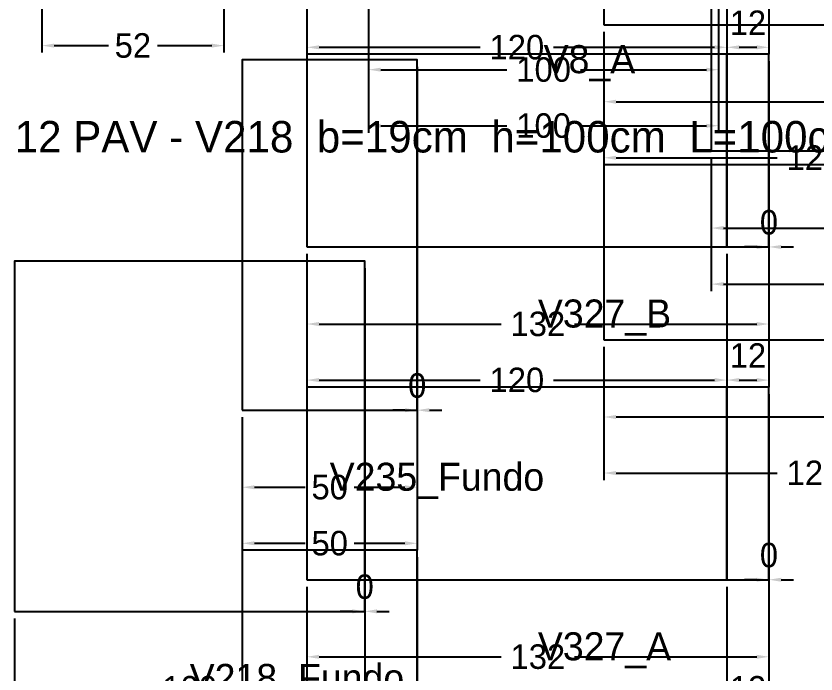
# Model space of a CAD drawing. Header units: metres. Extents: x 946 to 6411, y -603 to 1666.
# Drawn here: x 4234.4 to 4463, y -164.9 to 23 of the extents above; entities that cross this region are included whole.
import ezdxf

# ---------------------------------------------------------------- set-up
doc = ezdxf.new("R2010")
doc.units = ezdxf.units.M
doc.layers.add('COTA', color=3, linetype='Continuous')
doc.dimstyles.new('COTA_VIG', dxfattribs={"dimtxt": 7, "dimasz": 3.5, "dimexe": 2, "dimexo": 2, "dimgap": 1.5, "dimtad": 1, "dimdec": 1, "dimcen": 2.5, "dimclrd": 3, "dimclre": 3, "dimclrt": 3, "dimazin": 3, "dimtfac": 1, "dimtmove": 0, "dimatfit": 3})

# ---------------------------------------------------------------- blocks, each defined once
blk = doc.blocks.new('_CLOSEDFILLED')
at = {"color": 0, "linetype": 'BYBLOCK'}
blk.add_solid([(-1, 0.164), (0, 0), (-1, -0.164)], dxfattribs=at)
blk = doc.blocks.new('*D100')
at = {"color": 3}
for p, q in [((4335.15, 27.66), (4335.15, 5.66)), ((4435.15, 27.66), (4435.15, 5.66)), ((4338.65, 7.66), (4374.65, 7.66)), ((4395.65, 7.66), (4431.65, 7.66))]:
    blk.add_line(p, q, dxfattribs=at)
at = {"layer": 'Defpoints'}
for p in [(4335.15, 29.66), (4435.15, 29.66), (4335.15, 7.66)]:
    blk.add_point(p, dxfattribs=at)
at = {"layer": 'COTA', "color": 3, "xscale": 3.5, "yscale": 3.5, "rotation": 180}
blk.add_blockref('_CLOSEDFILLED', (4335.15, 7.66), dxfattribs=at)
at = {"layer": 'COTA', "color": 3, "xscale": 3.5, "yscale": 3.5}
blk.add_blockref('_CLOSEDFILLED', (4435.15, 7.66), dxfattribs=at)
at = {"layer": 'COTA', "color": 3, "insert": (4385.15, 7.66), "char_height": 7, "attachment_point": 5}
blk.add_mtext('100', dxfattribs=at)
blk = doc.blocks.new('*D101')
at = {"color": 3}
for p, q in [((4335.15, 27.66), (4335.15, -10.34)), ((4435.15, 27.66), (4435.15, -10.34)), ((4338.65, -8.34), (4374.65, -8.34)), ((4395.65, -8.34), (4431.65, -8.34))]:
    blk.add_line(p, q, dxfattribs=at)
at = {"layer": 'Defpoints'}
for p in [(4335.15, 29.66), (4435.15, 29.66), (4335.15, -8.34)]:
    blk.add_point(p, dxfattribs=at)
at = {"layer": 'COTA', "color": 3, "xscale": 3.5, "yscale": 3.5, "rotation": 180}
blk.add_blockref('_CLOSEDFILLED', (4335.15, -8.34), dxfattribs=at)
at = {"layer": 'COTA', "color": 3, "xscale": 3.5, "yscale": 3.5}
blk.add_blockref('_CLOSEDFILLED', (4435.15, -8.34), dxfattribs=at)
at = {"layer": 'COTA', "color": 3, "insert": (4385.15, -8.34), "char_height": 7, "attachment_point": 5}
blk.add_mtext('100', dxfattribs=at)
blk = doc.blocks.new('*D937')
at = {"color": 3}
for p, q in [((4402.37, -71.49), (4402.37, -93.49)), ((4582.37, -71.49), (4582.37, -93.49)), ((4405.87, -91.49), (4481.87, -91.49)), ((4502.87, -91.49), (4578.87, -91.49))]:
    blk.add_line(p, q, dxfattribs=at)
at = {"layer": 'Defpoints'}
for p in [(4402.37, -69.49), (4582.37, -69.49), (4402.37, -91.49)]:
    blk.add_point(p, dxfattribs=at)
at = {"layer": 'COTA', "color": 3, "xscale": 3.5, "yscale": 3.5, "rotation": 180}
blk.add_blockref('_CLOSEDFILLED', (4402.37, -91.49), dxfattribs=at)
at = {"layer": 'COTA', "color": 3, "xscale": 3.5, "yscale": 3.5}
blk.add_blockref('_CLOSEDFILLED', (4582.37, -91.49), dxfattribs=at)
at = {"layer": 'COTA', "color": 3, "insert": (4492.37, -91.49), "char_height": 7, "attachment_point": 5}
blk.add_mtext('180', dxfattribs=at)
blk = doc.blocks.new('*D938')
at = {"color": 3}
for p, q in [((4402.37, -71.49), (4402.37, -109.49)), ((4522.37, -71.49), (4522.37, -109.49)), ((4405.87, -107.49), (4451.87, -107.49)), ((4472.87, -107.49), (4518.87, -107.49))]:
    blk.add_line(p, q, dxfattribs=at)
at = {"layer": 'Defpoints'}
for p in [(4402.37, -69.49), (4522.37, -69.49), (4402.37, -107.49)]:
    blk.add_point(p, dxfattribs=at)
at = {"layer": 'COTA', "color": 3, "xscale": 3.5, "yscale": 3.5, "rotation": 180}
blk.add_blockref('_CLOSEDFILLED', (4402.37, -107.49), dxfattribs=at)
at = {"layer": 'COTA', "color": 3, "xscale": 3.5, "yscale": 3.5}
blk.add_blockref('_CLOSEDFILLED', (4522.37, -107.49), dxfattribs=at)
at = {"layer": 'COTA', "color": 3, "insert": (4462.37, -107.49), "char_height": 7, "attachment_point": 5}
blk.add_mtext('120', dxfattribs=at)
blk = doc.blocks.new('*D941')
at = {"color": 3}
for p, q in [((4402.37, 18.51), (4402.37, -3.49)), ((4582.37, 18.51), (4582.37, -3.49)), ((4405.87, -1.49), (4481.87, -1.49)), ((4502.87, -1.49), (4578.87, -1.49))]:
    blk.add_line(p, q, dxfattribs=at)
at = {"layer": 'Defpoints'}
for p in [(4402.37, 20.51), (4582.37, 20.51), (4402.37, -1.49)]:
    blk.add_point(p, dxfattribs=at)
at = {"layer": 'COTA', "color": 3, "xscale": 3.5, "yscale": 3.5, "rotation": 180}
blk.add_blockref('_CLOSEDFILLED', (4402.37, -1.49), dxfattribs=at)
at = {"layer": 'COTA', "color": 3, "xscale": 3.5, "yscale": 3.5}
blk.add_blockref('_CLOSEDFILLED', (4582.37, -1.49), dxfattribs=at)
at = {"layer": 'COTA', "color": 3, "insert": (4492.37, -1.49), "char_height": 7, "attachment_point": 5}
blk.add_mtext('180', dxfattribs=at)
blk = doc.blocks.new('*D942')
at = {"color": 3}
for p, q in [((4402.37, 18.51), (4402.37, -19.49)), ((4522.37, 18.51), (4522.37, -19.49)), ((4405.87, -17.49), (4451.87, -17.49)), ((4472.87, -17.49), (4518.87, -17.49))]:
    blk.add_line(p, q, dxfattribs=at)
at = {"layer": 'Defpoints'}
for p in [(4402.37, 20.51), (4522.37, 20.51), (4402.37, -17.49)]:
    blk.add_point(p, dxfattribs=at)
at = {"layer": 'COTA', "color": 3, "xscale": 3.5, "yscale": 3.5, "rotation": 180}
blk.add_blockref('_CLOSEDFILLED', (4402.37, -17.49), dxfattribs=at)
at = {"layer": 'COTA', "color": 3, "xscale": 3.5, "yscale": 3.5}
blk.add_blockref('_CLOSEDFILLED', (4522.37, -17.49), dxfattribs=at)
at = {"layer": 'COTA', "color": 3, "insert": (4462.37, -17.49), "char_height": 7, "attachment_point": 5}
blk.add_mtext('120', dxfattribs=at)
blk = doc.blocks.new('*D994')
at = {"color": 3}
for p, q in [((4234.06, -148.98), (4234.06, -170.98)), ((4334.06, -148.98), (4334.06, -170.98)), ((4237.56, -168.98), (4273.56, -168.98)), ((4294.56, -168.98), (4330.56, -168.98))]:
    blk.add_line(p, q, dxfattribs=at)
at = {"layer": 'Defpoints'}
for p in [(4234.06, -146.98), (4334.06, -146.98), (4234.06, -168.98)]:
    blk.add_point(p, dxfattribs=at)
at = {"layer": 'COTA', "color": 3, "xscale": 3.5, "yscale": 3.5, "rotation": 180}
blk.add_blockref('_CLOSEDFILLED', (4234.06, -168.98), dxfattribs=at)
at = {"layer": 'COTA', "color": 3, "xscale": 3.5, "yscale": 3.5}
blk.add_blockref('_CLOSEDFILLED', (4334.06, -168.98), dxfattribs=at)
at = {"layer": 'COTA', "color": 3, "insert": (4284.06, -168.98), "char_height": 7, "attachment_point": 5}
blk.add_mtext('100', dxfattribs=at)
blk = doc.blocks.new('*D995')
at = {"color": 3}
for p, q in [((4234.06, -148.98), (4234.06, -186.98)), ((4334.06, -148.98), (4334.06, -186.98)), ((4237.56, -184.98), (4273.56, -184.98)), ((4294.56, -184.98), (4330.56, -184.98))]:
    blk.add_line(p, q, dxfattribs=at)
at = {"layer": 'Defpoints'}
for p in [(4234.06, -146.98), (4334.06, -146.98), (4234.06, -184.98)]:
    blk.add_point(p, dxfattribs=at)
at = {"layer": 'COTA', "color": 3, "xscale": 3.5, "yscale": 3.5, "rotation": 180}
blk.add_blockref('_CLOSEDFILLED', (4234.06, -184.98), dxfattribs=at)
at = {"layer": 'COTA', "color": 3, "xscale": 3.5, "yscale": 3.5}
blk.add_blockref('_CLOSEDFILLED', (4334.06, -184.98), dxfattribs=at)
at = {"layer": 'COTA', "color": 3, "insert": (4284.06, -184.98), "char_height": 7, "attachment_point": 5}
blk.add_mtext('100', dxfattribs=at)
blk = doc.blocks.new('*D1144')
at = {"color": 3}
for p, q in [((4299.05, -91.55), (4299.05, -113.55)), ((4349.05, -91.55), (4349.05, -113.55)), ((4302.55, -111.55), (4317.05, -111.55)), ((4331.05, -111.55), (4345.55, -111.55))]:
    blk.add_line(p, q, dxfattribs=at)
at = {"layer": 'Defpoints'}
for p in [(4299.05, -89.55), (4349.05, -89.55), (4299.05, -111.55)]:
    blk.add_point(p, dxfattribs=at)
at = {"layer": 'COTA', "color": 3, "xscale": 3.5, "yscale": 3.5, "rotation": 180}
blk.add_blockref('_CLOSEDFILLED', (4299.05, -111.55), dxfattribs=at)
at = {"layer": 'COTA', "color": 3, "xscale": 3.5, "yscale": 3.5}
blk.add_blockref('_CLOSEDFILLED', (4349.05, -111.55), dxfattribs=at)
at = {"layer": 'COTA', "color": 3, "insert": (4324.05, -111.55), "char_height": 7, "attachment_point": 5}
blk.add_mtext('50', dxfattribs=at)
blk = doc.blocks.new('*D1145')
at = {"color": 3}
for p, q in [((4299.05, -91.55), (4299.05, -129.55)), ((4349.05, -91.55), (4349.05, -129.55)), ((4302.55, -127.55), (4317.05, -127.55)), ((4331.05, -127.55), (4345.55, -127.55))]:
    blk.add_line(p, q, dxfattribs=at)
at = {"layer": 'Defpoints'}
for p in [(4299.05, -89.55), (4349.05, -89.55), (4299.05, -127.55)]:
    blk.add_point(p, dxfattribs=at)
at = {"layer": 'COTA', "color": 3, "xscale": 3.5, "yscale": 3.5, "rotation": 180}
blk.add_blockref('_CLOSEDFILLED', (4299.05, -127.55), dxfattribs=at)
at = {"layer": 'COTA', "color": 3, "xscale": 3.5, "yscale": 3.5}
blk.add_blockref('_CLOSEDFILLED', (4349.05, -127.55), dxfattribs=at)
at = {"layer": 'COTA', "color": 3, "insert": (4324.05, -127.55), "char_height": 7, "attachment_point": 5}
blk.add_mtext('50', dxfattribs=at)
blk = doc.blocks.new('*D1147')
at = {"color": 3}
for p, q in [((4433.05, -17.55), (4433.05, -39.55)), ((4613.05, -17.55), (4613.05, -39.55)), ((4436.55, -37.55), (4512.55, -37.55)), ((4533.55, -37.55), (4609.55, -37.55))]:
    blk.add_line(p, q, dxfattribs=at)
at = {"layer": 'Defpoints'}
for p in [(4433.05, -15.55), (4613.05, -15.55), (4433.05, -37.55)]:
    blk.add_point(p, dxfattribs=at)
at = {"layer": 'COTA', "color": 3, "xscale": 3.5, "yscale": 3.5, "rotation": 180}
blk.add_blockref('_CLOSEDFILLED', (4433.05, -37.55), dxfattribs=at)
at = {"layer": 'COTA', "color": 3, "xscale": 3.5, "yscale": 3.5}
blk.add_blockref('_CLOSEDFILLED', (4613.05, -37.55), dxfattribs=at)
at = {"layer": 'COTA', "color": 3, "insert": (4523.05, -37.55), "char_height": 7, "attachment_point": 5}
blk.add_mtext('180', dxfattribs=at)
blk = doc.blocks.new('*D1148')
at = {"color": 3}
for p, q in [((4433.05, -17.55), (4433.05, -55.55)), ((4553.05, -17.55), (4553.05, -55.55)), ((4436.55, -53.55), (4482.55, -53.55)), ((4503.55, -53.55), (4549.55, -53.55))]:
    blk.add_line(p, q, dxfattribs=at)
at = {"layer": 'Defpoints'}
for p in [(4433.05, -15.55), (4553.05, -15.55), (4433.05, -53.55)]:
    blk.add_point(p, dxfattribs=at)
at = {"layer": 'COTA', "color": 3, "xscale": 3.5, "yscale": 3.5, "rotation": 180}
blk.add_blockref('_CLOSEDFILLED', (4433.05, -53.55), dxfattribs=at)
at = {"layer": 'COTA', "color": 3, "xscale": 3.5, "yscale": 3.5}
blk.add_blockref('_CLOSEDFILLED', (4553.05, -53.55), dxfattribs=at)
at = {"layer": 'COTA', "color": 3, "insert": (4493.05, -53.55), "char_height": 7, "attachment_point": 5}
blk.add_mtext('120', dxfattribs=at)
blk = doc.blocks.new('*D1618')
at = {"color": 3}
for p, q in [((4317.51, -139.95), (4317.51, -161.95)), ((4449.51, -139.95), (4449.51, -161.95)), ((4321.01, -159.95), (4373.01, -159.95)), ((4394.01, -159.95), (4446.01, -159.95))]:
    blk.add_line(p, q, dxfattribs=at)
at = {"layer": 'Defpoints'}
for p in [(4317.51, -137.95), (4449.51, -137.95), (4317.51, -159.95)]:
    blk.add_point(p, dxfattribs=at)
at = {"layer": 'COTA', "color": 3, "xscale": 3.5, "yscale": 3.5, "rotation": 180}
blk.add_blockref('_CLOSEDFILLED', (4317.51, -159.95), dxfattribs=at)
at = {"layer": 'COTA', "color": 3, "xscale": 3.5, "yscale": 3.5}
blk.add_blockref('_CLOSEDFILLED', (4449.51, -159.95), dxfattribs=at)
at = {"layer": 'COTA', "color": 3, "insert": (4383.51, -159.95), "char_height": 7, "attachment_point": 5}
blk.add_mtext('132', dxfattribs=at)
blk = doc.blocks.new('*D1619')
at = {"color": 3}
for p, q in [((4317.51, -139.95), (4317.51, -177.95)), ((4437.51, -139.95), (4437.51, -177.95)), ((4321.01, -175.95), (4367.01, -175.95)), ((4388.01, -175.95), (4434.01, -175.95))]:
    blk.add_line(p, q, dxfattribs=at)
at = {"layer": 'Defpoints'}
for p in [(4317.51, -137.95), (4437.51, -137.95), (4317.51, -175.95)]:
    blk.add_point(p, dxfattribs=at)
at = {"layer": 'COTA', "color": 3, "xscale": 3.5, "yscale": 3.5, "rotation": 180}
blk.add_blockref('_CLOSEDFILLED', (4317.51, -175.95), dxfattribs=at)
at = {"layer": 'COTA', "color": 3, "xscale": 3.5, "yscale": 3.5}
blk.add_blockref('_CLOSEDFILLED', (4437.51, -175.95), dxfattribs=at)
at = {"layer": 'COTA', "color": 3, "insert": (4377.51, -175.95), "char_height": 7, "attachment_point": 5}
blk.add_mtext('120', dxfattribs=at)
blk = doc.blocks.new('*D1622')
at = {"color": 3}
for p, q in [((4317.51, -44.95), (4317.51, -66.95)), ((4449.51, -44.95), (4449.51, -66.95)), ((4321.01, -64.95), (4373.01, -64.95)), ((4394.01, -64.95), (4446.01, -64.95))]:
    blk.add_line(p, q, dxfattribs=at)
at = {"layer": 'Defpoints'}
for p in [(4317.51, -42.95), (4449.51, -42.95), (4317.51, -64.95)]:
    blk.add_point(p, dxfattribs=at)
at = {"layer": 'COTA', "color": 3, "xscale": 3.5, "yscale": 3.5, "rotation": 180}
blk.add_blockref('_CLOSEDFILLED', (4317.51, -64.95), dxfattribs=at)
at = {"layer": 'COTA', "color": 3, "xscale": 3.5, "yscale": 3.5}
blk.add_blockref('_CLOSEDFILLED', (4449.51, -64.95), dxfattribs=at)
at = {"layer": 'COTA', "color": 3, "insert": (4383.51, -64.95), "char_height": 7, "attachment_point": 5}
blk.add_mtext('132', dxfattribs=at)
blk = doc.blocks.new('*D1623')
at = {"color": 3}
for p, q in [((4317.51, -44.95), (4317.51, -82.95)), ((4437.51, -44.95), (4437.51, -82.95)), ((4321.01, -80.95), (4367.01, -80.95)), ((4388.01, -80.95), (4434.01, -80.95))]:
    blk.add_line(p, q, dxfattribs=at)
at = {"layer": 'Defpoints'}
for p in [(4317.51, -42.95), (4437.51, -42.95), (4317.51, -80.95)]:
    blk.add_point(p, dxfattribs=at)
at = {"layer": 'COTA', "color": 3, "xscale": 3.5, "yscale": 3.5, "rotation": 180}
blk.add_blockref('_CLOSEDFILLED', (4317.51, -80.95), dxfattribs=at)
at = {"layer": 'COTA', "color": 3, "xscale": 3.5, "yscale": 3.5}
blk.add_blockref('_CLOSEDFILLED', (4437.51, -80.95), dxfattribs=at)
at = {"layer": 'COTA', "color": 3, "insert": (4377.51, -80.95), "char_height": 7, "attachment_point": 5}
blk.add_mtext('120', dxfattribs=at)
blk = doc.blocks.new('*D1627')
at = {"color": 3}
for p, q in [((4317.51, 50.05), (4317.51, 12.05)), ((4437.51, 50.05), (4437.51, 12.05)), ((4321.01, 14.05), (4367.01, 14.05)), ((4388.01, 14.05), (4434.01, 14.05))]:
    blk.add_line(p, q, dxfattribs=at)
at = {"layer": 'Defpoints'}
for p in [(4317.51, 52.05), (4437.51, 52.05), (4317.51, 14.05)]:
    blk.add_point(p, dxfattribs=at)
at = {"layer": 'COTA', "color": 3, "xscale": 3.5, "yscale": 3.5, "rotation": 180}
blk.add_blockref('_CLOSEDFILLED', (4317.51, 14.05), dxfattribs=at)
at = {"layer": 'COTA', "color": 3, "xscale": 3.5, "yscale": 3.5}
blk.add_blockref('_CLOSEDFILLED', (4437.51, 14.05), dxfattribs=at)
at = {"layer": 'COTA', "color": 3, "insert": (4377.51, 14.05), "char_height": 7, "attachment_point": 5}
blk.add_mtext('120', dxfattribs=at)
blk = doc.blocks.new('*D1988')
at = {"color": 3}
for p, q in [((4241.84, 50.53), (4241.84, 12.53)), ((4293.84, 50.53), (4293.84, 12.53)), ((4245.34, 14.53), (4260.84, 14.53)), ((4274.84, 14.53), (4290.34, 14.53))]:
    blk.add_line(p, q, dxfattribs=at)
at = {"layer": 'Defpoints'}
for p in [(4241.84, 52.53), (4293.84, 52.53), (4241.84, 14.53)]:
    blk.add_point(p, dxfattribs=at)
at = {"layer": 'COTA', "color": 3, "xscale": 3.5, "yscale": 3.5, "rotation": 180}
blk.add_blockref('_CLOSEDFILLED', (4241.84, 14.53), dxfattribs=at)
at = {"layer": 'COTA', "color": 3, "xscale": 3.5, "yscale": 3.5}
blk.add_blockref('_CLOSEDFILLED', (4293.84, 14.53), dxfattribs=at)
at = {"layer": 'COTA', "color": 3, "insert": (4267.84, 14.53), "char_height": 7, "attachment_point": 5}
blk.add_mtext('52', dxfattribs=at)

msp = doc.modelspace()

# ---------------------------------------------------------------- linework, layer by layer
at = {"layer": 'Paineis'}
for points in [[(4402.37, 20.51), (4522.37, 20.51), (4522.37, 70.51), (4402.37, 70.51)], [(4433.05, -15.55), (4553.05, -15.55), (4553.05, 34.45), (4433.05, 34.45)], [(4317.51, -42.95), (4437.51, -42.95), (4437.51, 12.05), (4317.51, 12.05)], [(4437.51, -42.95), (4449.51, -42.95), (4449.51, 12.05), (4437.51, 12.05)], [(4299.05, -89.55), (4349.05, -89.55), (4349.05, 10.45), (4299.05, 10.45)], [(4402.37, -69.49), (4522.37, -69.49), (4522.37, -19.49), (4402.37, -19.49)], [(4234.06, -146.98), (4334.06, -146.98), (4334.06, -46.98), (4234.06, -46.98)], [(4317.51, -137.95), (4437.51, -137.95), (4437.51, -82.95), (4317.51, -82.95)], [(4437.51, -137.95), (4449.51, -137.95), (4449.51, -82.95), (4437.51, -82.95)], [(4299.05, -229.55), (4349.05, -229.55), (4349.05, -129.55), (4299.05, -129.55)]]:
    msp.add_lwpolyline(points, close=True, dxfattribs=at)

# ---------------------------------------------------------------- texts
at = {"layer": 'NOMENCLATURA', "insert": (4234.06, -6.98), "char_height": 9, "attachment_point": 1}
msp.add_mtext('12 PAV - V218  b=19cm  h=100cm  L=100cm', dxfattribs=at)
at = {"layer": 'Texto Secao', "char_height": 8, "attachment_point": 1}
for s, insert in [('V8_A', (4385.15, 14.66)), ('V327_B', (4383.51, -57.95)), ('V235_Fundo', (4324.05, -104.55)), ('V327_A', (4383.51, -152.95)), ('V218_Fundo', (4284.06, -161.98))]:
    msp.add_mtext(s, dxfattribs=dict(at, insert=insert))

# ---------------------------------------------------------------- dimensions: what is measured, and where the dimension line sits
at = {"layer": 'COTA'}
for base, p1, p2, picture, middle in [((4241.84, 14.53), (4241.84, 52.53), (4293.84, 52.53), '*D1988', (4267.84, 14.53)), ((4317.51, 14.05), (4317.51, 52.05), (4437.51, 52.05), '*D1627', (4377.51, 14.05)), ((4335.15, 7.66), (4335.15, 29.66), (4435.15, 29.66), '*D100', (4385.15, 7.66)), ((4335.15, -8.34), (4335.15, 29.66), (4435.15, 29.66), '*D101', (4385.15, -8.34)), ((4402.37, -1.49), (4402.37, 20.51), (4582.37, 20.51), '*D941', (4492.37, -1.49)), ((4402.37, -17.49), (4402.37, 20.51), (4522.37, 20.51), '*D942', (4462.37, -17.49)), ((4433.05, -37.55), (4433.05, -15.55), (4613.05, -15.55), '*D1147', (4523.05, -37.55)), ((4433.05, -53.55), (4433.05, -15.55), (4553.05, -15.55), '*D1148', (4493.05, -53.55)), ((4317.51, -64.95), (4317.51, -42.95), (4449.51, -42.95), '*D1622', (4383.51, -64.95)), ((4317.51, -80.95), (4317.51, -42.95), (4437.51, -42.95), '*D1623', (4377.51, -80.95)), ((4402.37, -91.49), (4402.37, -69.49), (4582.37, -69.49), '*D937', (4492.37, -91.49)), ((4402.37, -107.49), (4402.37, -69.49), (4522.37, -69.49), '*D938', (4462.37, -107.49)), ((4299.05, -111.55), (4299.05, -89.55), (4349.05, -89.55), '*D1144', (4324.05, -111.55)), ((4299.05, -127.55), (4299.05, -89.55), (4349.05, -89.55), '*D1145', (4324.05, -127.55)), ((4317.51, -159.95), (4317.51, -137.95), (4449.51, -137.95), '*D1618', (4383.51, -159.95)), ((4317.51, -175.95), (4317.51, -137.95), (4437.51, -137.95), '*D1619', (4377.51, -175.95)), ((4234.06, -168.98), (4234.06, -146.98), (4334.06, -146.98), '*D994', (4284.06, -168.98)), ((4234.06, -184.98), (4234.06, -146.98), (4334.06, -146.98), '*D995', (4284.06, -184.98))]:
    dim = msp.add_linear_dim(base=base, p1=p1, p2=p2, dimstyle='COTA_VIG', dxfattribs=at)
    dim.commit()
    dim.dimension.update_dxf_attribs({"geometry": picture, "text_midpoint": middle})
for base, p1, p2 in [((4437.51, 14.05), (4437.51, 52.05), (4449.51, 52.05)), ((4449.51, -42.95), (4449.51, -42.95), (4449.51, 12.05)), ((4349.05, -89.55), (4349.05, -89.55), (4349.05, 10.45)), ((4437.51, -80.95), (4437.51, -42.95), (4449.51, -42.95)), ((4334.06, -146.98), (4334.06, -146.98), (4334.06, -46.98)), ((4449.51, -137.95), (4449.51, -137.95), (4449.51, -82.95)), ((4349.05, -229.55), (4349.05, -229.55), (4349.05, -129.55)), ((4437.51, -175.95), (4437.51, -137.95), (4449.51, -137.95))]:
    msp.add_linear_dim(base=base, p1=p1, p2=p2, dimstyle='COTA_VIG', dxfattribs=at).render()

doc.saveas('drawing.dxf')
